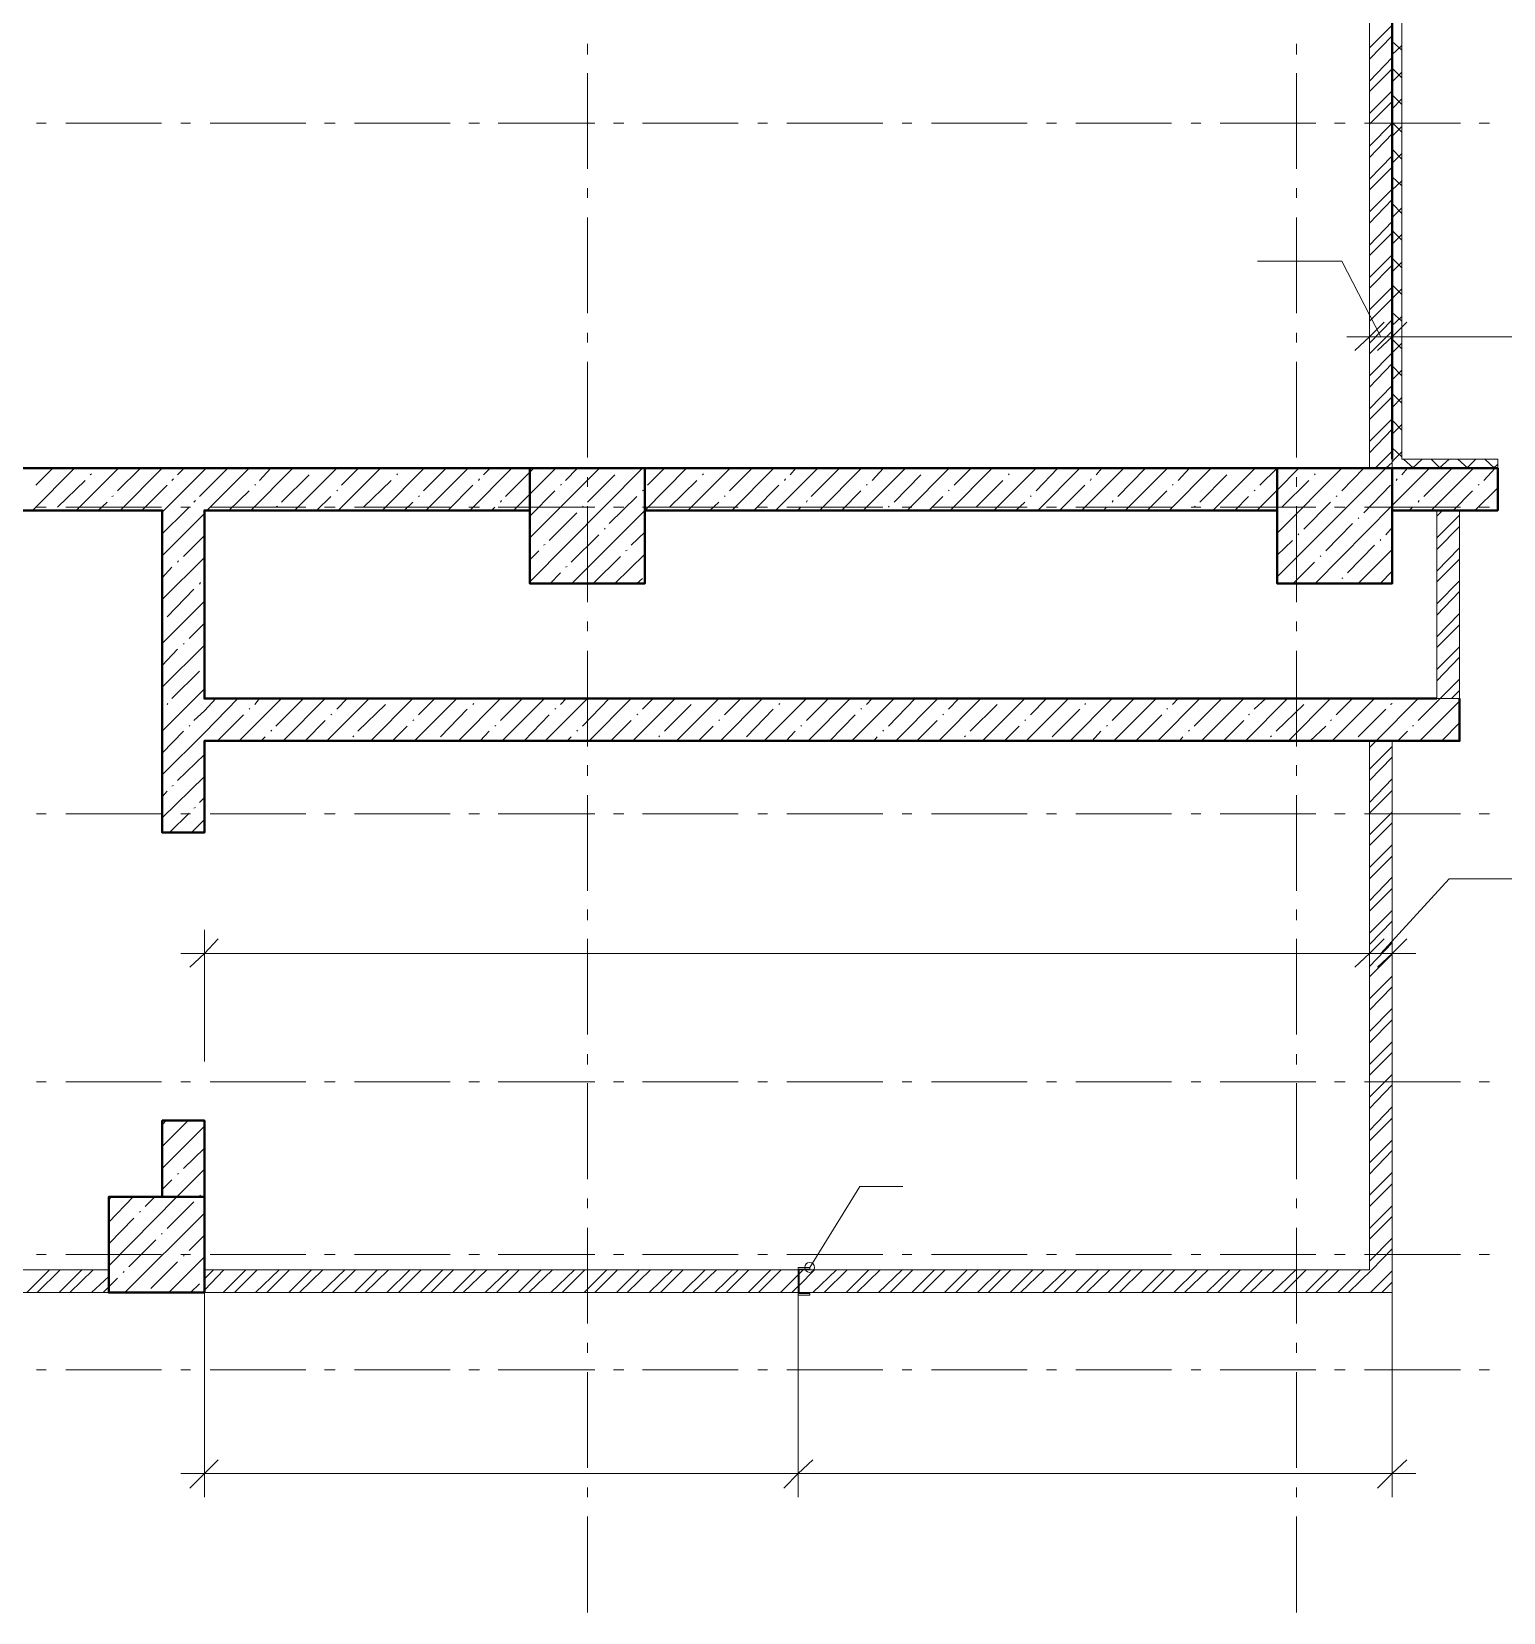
# Model space of a CAD drawing. Header units: millimetres. Extents: x -213547 to 415037, y -3642 to 106956.
# Drawn here: x -187580 to -179895, y 14486 to 22739 of the extents above; entities that cross this region are included whole.
import ezdxf

# ---------------------------------------------------------------- set-up
doc = ezdxf.new("R2010")
doc.units = ezdxf.units.MM

msp = doc.modelspace()

# ---------------------------------------------------------------- linework, layer by layer
at = {"lineweight": 9}
for points in [[(-179924.5, 20459.5), (-179924.5, 20506.1), (-180424.4, 20506.1), (-180424.4, 23708.8), (-180424.4, 23759.6), (-189782.5, 23759.6), (-189782.5, 28322.2), (-189829.1, 28322.2)], [(-180593.9, 22653.9), (-180475.3, 22772.5)], [(-180593.9, 22594.6), (-180475.3, 22717.5)], [(-184677.7, 22620), (-184677.7, 22675.1)], [(-180975.2, 22620), (-180975.2, 22675.1)], [(-180424.4, 22641.2), (-180475.3, 22687.8)], [(-180475.3, 22620), (-180424.4, 22666.6)], [(-180593.9, 22480.2), (-180475.3, 22603.1)], [(-180593.9, 22425.2), (-180475.3, 22543.8)], [(-180424.4, 22497.2), (-180475.3, 22548)], [(-184677.7, 22022.7), (-184677.7, 22522.6)], [(-180975.2, 22022.7), (-180975.2, 22522.6)], [(-180475.3, 22476), (-180424.4, 22526.8)], [(-180593.9, 22310.8), (-180475.3, 22429.4)], [(-180593.9, 22255.7), (-180475.3, 22374.3)], [(-180424.4, 22357.4), (-180475.3, 22408.2)], [(-180475.3, 22336.2), (-180424.4, 22387)], [(-187554.2, 22259.9), (-187503.4, 22259.9)], [(-187401.7, 22259.9), (-186901.8, 22259.9)], [(-186800.1, 22259.9), (-186749.3, 22259.9)], [(-186647.6, 22259.9), (-186147.7, 22259.9)], [(-186050.3, 22259.9), (-185995.2, 22259.9)], [(-185893.6, 22259.9), (-185393.7, 22259.9)], [(-185296.2, 22259.9), (-185241.2, 22259.9)], [(-185143.7, 22259.9), (-184639.6, 22259.9)], [(-184542.2, 22259.9), (-184487.1, 22259.9)], [(-184389.6, 22259.9), (-183889.8, 22259.9)], [(-183788.1, 22259.9), (-183737.3, 22259.9)], [(-183635.6, 22259.9), (-183135.7, 22259.9)], [(-183034, 22259.9), (-182983.2, 22259.9)], [(-182881.5, 22259.9), (-182381.6, 22259.9)], [(-182279.9, 22259.9), (-182229.1, 22259.9)], [(-182127.4, 22259.9), (-181627.6, 22259.9)], [(-181525.9, 22259.9), (-181475, 22259.9)], [(-181373.4, 22259.9), (-180873.5, 22259.9)], [(-180776, 22259.9), (-180721, 22259.9)], [(-180619.3, 22259.9), (-180119.4, 22259.9)], [(-180593.9, 22141.3), (-180475.3, 22259.9)], [(-180593.9, 22082), (-180475.3, 22204.9)], [(-180424.4, 22213.3), (-180475.3, 22264.2)], [(-180475.3, 22192.2), (-180424.4, 22243)], [(-180022, 22259.9), (-179966.9, 22259.9)], [(-180424.4, 22073.5), (-180475.3, 22124.4)], [(-180593.9, 21967.6), (-180475.3, 22090.5)], [(-180475.3, 22052.4), (-180424.4, 22103.2)], [(-180593.9, 21912.6), (-180475.3, 22031.2)], [(-180424.4, 21933.7), (-180475.3, 21980.3)], [(-180475.3, 21912.6), (-180424.4, 21959.2)], [(-184677.7, 21870.2), (-184677.7, 21921)], [(-180975.2, 21870.2), (-180975.2, 21921)], [(-180593.9, 21798.2), (-180475.3, 21916.8)], [(-180593.9, 21738.9), (-180475.3, 21861.7)], [(-180424.4, 21789.7), (-180475.3, 21840.5)], [(-180475.3, 21768.5), (-180424.4, 21819.4)], [(-184677.7, 21268.6), (-184677.7, 21768.5)], [(-180975.2, 21268.6), (-180975.2, 21768.5)], [(-180593.9, 21624.5), (-180475.3, 21747.4)], [(-180593.9, 21569.4), (-180475.3, 21688)], [(-180424.4, 21649.9), (-180475.3, 21700.8)], [(-180475.3, 21628.7), (-180424.4, 21679.6)], [(-181178.5, 21539.8), (-180737.9, 21539.8), (-180534.6, 21145.8)], [(-180593.9, 21455), (-180475.3, 21573.7)], [(-180424.4, 21505.9), (-180475.3, 21556.7)], [(-180593.9, 21400), (-180475.3, 21518.6)], [(-180475.3, 21484.7), (-180424.4, 21535.5)], [(-180593.9, 21285.6), (-180475.3, 21404.2)], [(-180424.4, 21366.1), (-180475.3, 21416.9)], [(-180475.3, 21344.9), (-180424.4, 21395.7)], [(-180593.9, 21226.3), (-180475.3, 21344.9)], [(-180593.9, 21251.7), (-180593.9, 21145.8), (-180593.9, 21027.2)], [(-180593.9, 21111.9), (-180475.3, 21234.8)], [(-180424.4, 21226.3), (-180475.3, 21272.9)], [(-180475.3, 21205.1), (-180424.4, 21251.7)], [(-180475.3, 21251.7), (-180475.3, 21145.8), (-180475.3, 21027.2)], [(-184677.7, 21116.1), (-184677.7, 21167)], [(-180975.2, 21116.1), (-180975.2, 21167)], [(-180712.5, 21145.8), (-180475.3, 21145.8), (-178323.2, 21145.8), (-178081.7, 21145.8)], [(-180593.9, 21056.8), (-180475.3, 21175.4)], [(-180424.4, 21082.2), (-180475.3, 21133.1)], [(-180593.9, 20942.4), (-180475.3, 21061.1)], [(-180475.3, 21061.1), (-180424.4, 21111.9)], [(-184677.7, 20514.6), (-184677.7, 21014.5)], [(-180975.2, 20514.6), (-180975.2, 21014.5)], [(-180593.9, 20883.1), (-180475.3, 21006)], [(-180424.4, 20942.4), (-180475.3, 20993.3)], [(-180475.3, 20921.3), (-180424.4, 20972.1)], [(-180593.9, 20768.8), (-180475.3, 20891.6)], [(-180593.9, 20713.7), (-180475.3, 20832.3)], [(-180424.4, 20798.4), (-180475.3, 20849.2)], [(-180475.3, 20777.2), (-180424.4, 20828.1)], [(-180593.9, 20599.3), (-180475.3, 20717.9)], [(-180593.9, 20540), (-180475.3, 20662.8)], [(-180424.4, 20658.6), (-180475.3, 20709.4)], [(-180475.3, 20637.4), (-180424.4, 20688.3)], [(-180424.4, 20518.8), (-180475.3, 20565.4)], [(-180564.2, 20459.5), (-180475.3, 20548.5)], [(-180509.2, 20459.5), (-180475.3, 20489.2)], [(-180475.3, 20493.4), (-180462.6, 20506.1), (-180424.4, 20544.2)], [(-180475.3, 20506.1), (-180475.3, 20459.5)], [(-180365.1, 20459.5), (-180416, 20506.1)], [(-180369.4, 20459.5), (-180318.5, 20506.1)], [(-180225.3, 20459.5), (-180271.9, 20506.1)], [(-180229.6, 20459.5), (-180178.7, 20506.1)], [(-180081.3, 20459.5), (-180132.1, 20506.1)], [(-180085.5, 20459.5), (-180038.9, 20506.1)], [(-179941.5, 20459.5), (-179992.3, 20506.1)], [(-179945.7, 20459.5), (-179924.5, 20480.7)], [(-187575.4, 20239.2), (-187355.1, 20459.5)], [(-187558.4, 20370.5), (-187469.5, 20459.5)], [(-187444.1, 20256.2), (-187300, 20396)], [(-187346.6, 20239.2), (-187126.3, 20459.5)], [(-187274.6, 20425.6), (-187266.1, 20429.8)], [(-187244.9, 20455.3), (-187240.7, 20459.5)], [(-187130.6, 20340.9), (-187011.9, 20459.5)], [(-187117.9, 20239.2), (-186897.6, 20459.5)], [(-186897.6, 20230.7), (-186889.1, 20239.2), (-186668.8, 20459.5)], [(-186846.7, 20396), (-186838.3, 20404.4)], [(-186817.1, 20425.6), (-186783.2, 20459.5)], [(-186702.7, 20311.2), (-186558.7, 20455.3)], [(-186664.6, 20239.2), (-186444.3, 20459.5)], [(-186435.8, 20239.2), (-186215.5, 20459.5)], [(-186389.2, 20396), (-186329.9, 20459.5)], [(-186274.8, 20281.6), (-186130.8, 20425.6)], [(-186207, 20239.2), (-185986.7, 20459.5)], [(-186101.1, 20455.3), (-186101.1, 20459.5)], [(-185978.3, 20239.2), (-185758, 20459.5)], [(-185961.3, 20370.5), (-185872.4, 20459.5)], [(-185847, 20256.2), (-185702.9, 20396)], [(-185749.5, 20239.2), (-185529.2, 20459.5)], [(-185673.3, 20425.6), (-185669, 20429.8)], [(-185647.8, 20455.3), (-185643.6, 20459.5)], [(-185533.5, 20340.9), (-185414.8, 20459.5)], [(-185520.8, 20239.2), (-185300.5, 20459.5)], [(-185292, 20239.2), (-185071.7, 20459.5)], [(-185245.4, 20396), (-185241.2, 20404.4)], [(-185220, 20425.6), (-185186.1, 20459.5)], [(-185105.6, 20311.2), (-184978.5, 20438.3), (-184961.6, 20455.3)], [(-185063.2, 20239.2), (-184978.5, 20323.9), (-184842.9, 20459.5)], [(-184978.5, 20095.2), (-184614.2, 20459.5)], [(-184978.5, 19866.4), (-184389.6, 20459.5)], [(-184792.1, 20396), (-184728.6, 20459.5)], [(-184758.2, 19857.9), (-184376.9, 20239.2), (-184160.9, 20459.5)], [(-184677.7, 20281.6), (-184533.7, 20425.6)], [(-184677.7, 20362.1), (-184677.7, 20412.9)], [(-184504, 20455.3), (-184504, 20459.5)], [(-184364.2, 20370.5), (-184275.3, 20459.5)], [(-184249.8, 20256.2), (-184105.8, 20396)], [(-184152.4, 20239.2), (-183932.1, 20459.5)], [(-184076.2, 20425.6), (-184071.9, 20429.8)], [(-184046.5, 20455.3), (-184046.5, 20459.5)], [(-183936.4, 20340.9), (-183817.7, 20459.5)], [(-183923.7, 20239.2), (-183703.4, 20459.5)], [(-183694.9, 20239.2), (-183474.6, 20459.5)], [(-183648.3, 20396), (-183644.1, 20404.4)], [(-183618.6, 20425.6), (-183589, 20459.5)], [(-183508.5, 20311.2), (-183364.5, 20455.3)], [(-183466.1, 20239.2), (-183245.8, 20459.5)], [(-183237.4, 20239.2), (-183017.1, 20459.5)], [(-183190.8, 20396), (-183131.5, 20459.5)], [(-183076.4, 20281.6), (-182936.6, 20425.6)], [(-183008.6, 20239.2), (-182788.3, 20459.5)], [(-182906.9, 20455.3), (-182902.7, 20459.5)], [(-182784.1, 20239.2), (-182563.8, 20459.5)], [(-182762.9, 20370.5), (-182673.9, 20459.5)], [(-182648.5, 20256.2), (-182508.7, 20396)], [(-182555.3, 20239.2), (-182335, 20459.5)], [(-182479.1, 20425.6), (-182474.8, 20429.8)], [(-182449.4, 20455.3), (-182449.4, 20459.5)], [(-182335, 20340.9), (-182220.6, 20459.5)], [(-182326.5, 20239.2), (-182106.3, 20459.5)], [(-182097.8, 20239.2), (-181877.5, 20459.5)], [(-182051.2, 20396), (-182047, 20404.4)], [(-182021.5, 20425.6), (-181991.9, 20459.5)], [(-181907.2, 20311.2), (-181767.4, 20455.3)], [(-181869, 20239.2), (-181648.7, 20459.5)], [(-181640.3, 20239.2), (-181420, 20459.5)], [(-181593.7, 20396), (-181534.4, 20459.5)], [(-181479.3, 20281.6), (-181339.5, 20425.6)], [(-181411.5, 20239.2), (-181191.2, 20459.5)], [(-181309.8, 20455.3), (-181305.6, 20459.5)], [(-181182.7, 20239.2), (-181076.8, 20345.1), (-180962.4, 20459.5)], [(-181165.8, 20370.5), (-181076.8, 20459.5)], [(-181076.8, 20120.6), (-180737.9, 20459.5)], [(-181076.8, 19891.8), (-180509.2, 20459.5)], [(-181051.4, 20256.2), (-180911.6, 20396)], [(-180975.2, 20362.1), (-180975.2, 20412.9)], [(-180882, 20425.6), (-180877.7, 20429.8)], [(-180877.7, 19857.9), (-180475.3, 20264.6), (-180280.4, 20459.5)], [(-180852.3, 20455.3), (-180848.1, 20459.5)], [(-180737.9, 20340.9), (-180623.5, 20459.5)], [(-180454.1, 20396), (-180449.8, 20404.4)], [(-180424.4, 20425.6), (-180394.8, 20459.5)], [(-180310, 20311.2), (-180166, 20455.3)], [(-180271.9, 20239.2), (-180051.6, 20459.5)], [(-179996.6, 20396), (-179937.3, 20459.5)], [(-187160.2, 20311.2), (-187151.7, 20315.5)], [(-187003.5, 20239.2), (-186872.1, 20370.5)], [(-186550.2, 20239.2), (-186444.3, 20340.9)], [(-186414.6, 20370.5), (-186410.4, 20374.8)], [(-186092.7, 20239.2), (-186016.4, 20311.2)], [(-185986.7, 20340.9), (-185982.5, 20345.1)], [(-185558.9, 20311.2), (-185554.6, 20315.5)], [(-185406.4, 20239.2), (-185275, 20370.5)], [(-184978.5, 20209.6), (-184847.2, 20340.9)], [(-184817.5, 20370.5), (-184813.3, 20374.8)], [(-184563.3, 20171.4), (-184419.3, 20311.2)], [(-184389.6, 20340.9), (-184385.4, 20345.1)], [(-183961.8, 20311.2), (-183957.5, 20315.5)], [(-183809.3, 20239.2), (-183677.9, 20370.5)], [(-183351.7, 20239.2), (-183250.1, 20340.9)], [(-183220.4, 20370.5), (-183216.2, 20374.8)], [(-182894.2, 20239.2), (-182822.2, 20311.2)], [(-182792.5, 20340.9), (-182788.3, 20345.1)], [(-182364.7, 20311.2), (-182360.4, 20315.5)], [(-182212.2, 20239.2), (-182080.8, 20370.5)], [(-181754.6, 20239.2), (-181653, 20340.9)], [(-181623.3, 20370.5), (-181619.1, 20374.8)], [(-181297.1, 20239.2), (-181225.1, 20311.2)], [(-181195.4, 20340.9), (-181191.2, 20345.1)], [(-180767.6, 20311.2), (-180763.3, 20315.5)], [(-180623.5, 20226.5), (-180483.7, 20370.5)], [(-180157.5, 20239.2), (-180055.9, 20340.9)], [(-180043.2, 20239.2), (-179924.5, 20357.8)], [(-180026.2, 20370.5), (-180022, 20374.8)], [(-187554.2, 20256.2), (-187503.4, 20256.2)], [(-187401.7, 20256.2), (-186901.8, 20256.2)], [(-187232.2, 20239.2), (-187185.6, 20281.6)], [(-186897.6, 20116.4), (-186774.7, 20239.2), (-186757.8, 20256.2)], [(-186897.6, 20002), (-186677.3, 20222.3)], [(-186800.1, 20256.2), (-186749.3, 20256.2)], [(-186732.3, 20281.6), (-186723.9, 20290)], [(-186647.6, 20256.2), (-186147.7, 20256.2)], [(-186304.5, 20256.2), (-186296, 20260.4)], [(-186050.3, 20256.2), (-185995.2, 20256.2)], [(-185893.6, 20256.2), (-185393.7, 20256.2)], [(-185635.1, 20239.2), (-185588.5, 20281.6)], [(-185296.2, 20256.2), (-185241.2, 20256.2)], [(-185177.6, 20239.2), (-185160.7, 20256.2)], [(-185143.7, 20256.2), (-184639.6, 20256.2)], [(-185131, 20281.6), (-185126.8, 20290)], [(-184876.8, 20082.5), (-184732.8, 20226.5)], [(-184703.1, 20256.2), (-184698.9, 20260.4)], [(-184677.7, 19760.5), (-184677.7, 20260.4)], [(-184542.2, 20256.2), (-184487.1, 20256.2)], [(-184389.6, 20256.2), (-183889.8, 20256.2)], [(-184038, 20239.2), (-183991.4, 20281.6)], [(-183788.1, 20256.2), (-183737.3, 20256.2)], [(-183635.6, 20256.2), (-183135.7, 20256.2)], [(-183580.5, 20239.2), (-183563.6, 20256.2)], [(-183533.9, 20281.6), (-183529.7, 20290)], [(-183106, 20256.2), (-183101.8, 20260.4)], [(-183034, 20256.2), (-182983.2, 20256.2)], [(-182881.5, 20256.2), (-182381.6, 20256.2)], [(-182440.9, 20239.2), (-182394.3, 20281.6)], [(-182279.9, 20256.2), (-182229.1, 20256.2)], [(-182127.4, 20256.2), (-181627.6, 20256.2)], [(-181983.4, 20239.2), (-181966.5, 20256.2)], [(-181936.8, 20281.6), (-181932.6, 20290)], [(-181525.9, 20256.2), (-181475, 20256.2)], [(-181508.9, 20256.2), (-181504.7, 20260.4)], [(-181373.4, 20256.2), (-180873.5, 20256.2)], [(-180975.2, 19760.5), (-180975.2, 20260.4)], [(-180937, 20141.8), (-180797.2, 20281.6)], [(-180776, 20256.2), (-180721, 20256.2)], [(-180619.3, 20256.2), (-180119.4, 20256.2)], [(-180386.3, 20239.2), (-180369.4, 20256.2)], [(-180339.7, 20281.6), (-180335.5, 20290)], [(-180242.3, 20209.6), (-180212.6, 20239.2)], [(-180022, 20256.2), (-179966.9, 20256.2)], [(-184588.8, 20141.8), (-184584.5, 20146)], [(-180822.6, 20027.4), (-180682.8, 20171.4)], [(-180653.2, 20196.8), (-180649, 20201.1)], [(-180509.2, 20112.1), (-180475.3, 20150.2)], [(-180242.3, 20095.2), (-180123.7, 20213.8)], [(-180242.3, 20035.9), (-180123.7, 20154.5)], [(-186787.4, 19997.7), (-186677.3, 20107.9)], [(-184906.5, 20057), (-184898, 20061.3)], [(-184762.4, 19968.1), (-184618.4, 20112.1)], [(-184449, 20057), (-184376.9, 20124.8)], [(-181076.8, 20006.2), (-180996.3, 20082.5)], [(-180966.7, 20112.1), (-180962.4, 20116.4)], [(-180708.3, 19913), (-180568.5, 20057)], [(-180538.8, 20082.5), (-180534.6, 20086.7)], [(-186897.6, 19773.2), (-186677.3, 19993.5)], [(-186817.1, 19968.1), (-186812.8, 19976.6)], [(-184978.5, 19980.8), (-184931.9, 20027.4)], [(-184648.1, 19857.9), (-184504, 19997.7)], [(-184533.7, 19857.9), (-184376.9, 20010.4)], [(-184478.6, 20027.4), (-184470.1, 20031.6)], [(-180852.3, 19997.7), (-180848.1, 20002)], [(-180653.2, 19857.9), (-180475.3, 20035.9)], [(-180242.3, 19921.5), (-180123.7, 20044.3)], [(-180242.3, 19866.4), (-180123.7, 19985)], [(-186897.6, 19887.6), (-186846.7, 19942.7)], [(-184872.6, 19857.9), (-184817.5, 19913)], [(-184792.1, 19942.7), (-184783.6, 19946.9)], [(-180992.1, 19857.9), (-180882, 19968.1)], [(-180538.8, 19857.9), (-180475.3, 19921.5)], [(-186872.1, 19684.3), (-186732.3, 19828.3)], [(-186702.7, 19853.7), (-186698.5, 19862.2)], [(-184419.3, 19857.9), (-184389.6, 19883.4)], [(-180737.9, 19883.4), (-180733.7, 19887.6)], [(-180242.3, 19752), (-180123.7, 19870.7)], [(-180242.3, 19692.7), (-180123.7, 19815.6)], [(-186897.6, 19544.5), (-186677.3, 19764.7)], [(-186897.6, 19658.8), (-186897.6, 19658.8)], [(-186757.8, 19569.9), (-186677.3, 19650.4)], [(-184677.7, 19608), (-184677.7, 19658.8)], [(-180975.2, 19608), (-180975.2, 19658.8)], [(-180242.3, 19578.3), (-180123.7, 19701.2)], [(-180242.3, 19523.3), (-180123.7, 19641.9)], [(-186897.6, 19315.7), (-186677.3, 19536)], [(-186897.6, 19430.1), (-186817.1, 19514.8)], [(-186787.4, 19540.2), (-186783.2, 19544.5)], [(-184677.7, 19006.4), (-184677.7, 19506.3)], [(-180975.2, 19006.4), (-180975.2, 19506.3)], [(-180242.3, 19408.9), (-180123.7, 19527.5)], [(-186846.7, 19256.4), (-186702.7, 19400.4)], [(-180242.3, 19349.6), (-180123.7, 19472.4)], [(-180225.3, 19256.4), (-180123.7, 19358.1)], [(-186897.6, 19086.9), (-186677.3, 19307.2)], [(-186897.6, 18858.2), (-186677.3, 19078.5), (-186503.6, 19256.4)], [(-186872.1, 19226.7), (-186867.9, 19231)], [(-186732.3, 19142), (-186677.3, 19192.8), (-186618, 19256.4)], [(-186495.1, 19036.1), (-186274.8, 19256.4)], [(-186414.6, 19226.7), (-186389.2, 19256.4)], [(-186304.5, 19112.3), (-186160.4, 19256.4)], [(-186266.3, 19036.1), (-186046.1, 19256.4)], [(-186037.6, 19036.1), (-185817.3, 19256.4)], [(-185986.7, 19201.3), (-185931.7, 19256.4)], [(-185808.8, 19036.1), (-185588.5, 19256.4)], [(-185702.9, 19256.4), (-185702.9, 19256.4)], [(-185580.1, 19036.1), (-185359.8, 19256.4)], [(-185558.9, 19171.7), (-185474.2, 19256.4)], [(-185351.3, 19036.1), (-185131, 19256.4)], [(-185275, 19226.7), (-185270.8, 19231)], [(-185245.4, 19256.4), (-185245.4, 19256.4)], [(-185131, 19142), (-185016.6, 19256.4)], [(-185122.5, 19036.1), (-184902.2, 19256.4)], [(-184898, 19036.1), (-184677.7, 19256.4)], [(-184817.5, 19226.7), (-184787.9, 19256.4)], [(-184703.1, 19112.3), (-184563.3, 19256.4)], [(-184669.2, 19036.1), (-184449, 19256.4)], [(-184440.5, 19036.1), (-184220.2, 19256.4)], [(-184389.6, 19201.3), (-184334.6, 19256.4)], [(-184211.7, 19036.1), (-183991.4, 19256.4)], [(-184105.8, 19256.4), (-184105.8, 19256.4)], [(-183983, 19036.1), (-183762.7, 19256.4)], [(-183961.8, 19171.7), (-183877.1, 19256.4)], [(-183754.2, 19036.1), (-183533.9, 19256.4)], [(-183677.9, 19226.7), (-183673.7, 19231)], [(-183648.3, 19256.4), (-183648.3, 19256.4)], [(-183533.9, 19142), (-183419.5, 19256.4)], [(-183525.4, 19036.1), (-183305.1, 19256.4)], [(-183296.7, 19036.1), (-183076.4, 19256.4)], [(-183220.4, 19226.7), (-183190.8, 19256.4)], [(-183106, 19112.3), (-182966.2, 19256.4)], [(-183067.9, 19036.1), (-182847.6, 19256.4)], [(-182843.4, 19036.1), (-182623.1, 19256.4)], [(-182792.5, 19201.3), (-182737.5, 19256.4)], [(-182614.6, 19036.1), (-182394.3, 19256.4)], [(-182508.7, 19256.4), (-182508.7, 19256.4)], [(-182385.9, 19036.1), (-182165.6, 19256.4)], [(-182364.7, 19171.7), (-182279.9, 19256.4)], [(-182157.1, 19036.1), (-181936.8, 19256.4)], [(-182080.8, 19226.7), (-182076.6, 19231)], [(-182051.2, 19256.4), (-182051.2, 19256.4)], [(-181936.8, 19142), (-181822.4, 19256.4)], [(-181928.3, 19036.1), (-181708, 19256.4)], [(-181699.6, 19036.1), (-181479.3, 19256.4)], [(-181623.3, 19226.7), (-181593.7, 19256.4)], [(-181508.9, 19112.3), (-181364.9, 19256.4)], [(-181470.8, 19036.1), (-181250.5, 19256.4)], [(-181242, 19036.1), (-181021.8, 19256.4)], [(-181195.4, 19201.3), (-181136.1, 19256.4)], [(-181017.5, 19036.1), (-180797.2, 19256.4)], [(-180911.6, 19256.4), (-180911.6, 19256.4)], [(-180788.8, 19036.1), (-180568.5, 19256.4)], [(-180767.6, 19171.7), (-180682.8, 19256.4)], [(-180560, 19036.1), (-180339.7, 19256.4)], [(-180483.7, 19226.7), (-180475.3, 19231)], [(-180454.1, 19256.4), (-180454.1, 19256.4)], [(-180339.7, 19142), (-180225.3, 19256.4)], [(-180331.2, 19036.1), (-180123.7, 19243.7)], [(-180123.7, 19256.4), (-180242.3, 19256.4)], [(-180166, 19256.4), (-180123.7, 19298.7)], [(-186609.5, 19036.1), (-186473.9, 19171.7)], [(-186444.3, 19201.3), (-186440, 19205.5)], [(-186016.4, 19171.7), (-186012.2, 19175.9)], [(-185876.6, 19086.9), (-185732.6, 19226.7)], [(-185588.5, 19142), (-185584.3, 19146.2)], [(-185444.5, 19057.3), (-185304.7, 19201.3)], [(-185008.2, 19036.1), (-184876.8, 19171.7)], [(-184847.2, 19201.3), (-184842.9, 19205.5)], [(-184419.3, 19171.7), (-184415.1, 19175.9)], [(-184275.3, 19086.9), (-184135.5, 19226.7)], [(-183991.4, 19142), (-183987.2, 19146.2)], [(-183847.4, 19057.3), (-183707.6, 19201.3)], [(-183411.1, 19036.1), (-183279.7, 19171.7)], [(-183250.1, 19201.3), (-183245.8, 19205.5)], [(-182822.2, 19171.7), (-182818, 19175.9)], [(-182678.2, 19086.9), (-182538.4, 19226.7)], [(-182394.3, 19142), (-182390.1, 19146.2)], [(-182250.3, 19057.3), (-182106.3, 19201.3)], [(-181814, 19036.1), (-181678.4, 19171.7)], [(-181653, 19201.3), (-181648.7, 19205.5)], [(-181225.1, 19171.7), (-181220.9, 19175.9)], [(-181081.1, 19086.9), (-180937, 19226.7)], [(-180797.2, 19142), (-180793, 19146.2)], [(-180653.2, 19057.3), (-180509.2, 19201.3)], [(-186897.6, 18972.5), (-186787.4, 19086.9)], [(-186757.8, 19112.3), (-186753.5, 19116.6)], [(-186329.9, 19086.9), (-186325.7, 19091.2)], [(-186152, 19036.1), (-186046.1, 19142)], [(-185694.4, 19036.1), (-185618.2, 19112.3)], [(-185236.9, 19036.1), (-185190.3, 19086.9)], [(-185160.7, 19112.3), (-185156.4, 19116.6)], [(-184732.8, 19086.9), (-184728.6, 19091.2)], [(-184554.9, 19036.1), (-184449, 19142)], [(-184097.3, 19036.1), (-184021.1, 19112.3)], [(-183639.8, 19036.1), (-183593.2, 19086.9)], [(-183563.6, 19112.3), (-183559.3, 19116.6)], [(-183135.7, 19086.9), (-183131.5, 19091.2)], [(-182957.8, 19036.1), (-182851.9, 19142)], [(-182500.2, 19036.1), (-182424, 19112.3)], [(-182042.7, 19036.1), (-181996.1, 19086.9)], [(-181966.5, 19112.3), (-181962.2, 19116.6)], [(-181538.6, 19086.9), (-181534.4, 19091.2)], [(-181356.4, 19036.1), (-181250.5, 19142)], [(-180903.1, 19036.1), (-180822.6, 19112.3)], [(-180445.6, 19036.1), (-180394.8, 19086.9)], [(-180369.4, 19112.3), (-180365.1, 19116.6)], [(-180216.9, 19036.1), (-180123.7, 19129.3)], [(-186380.7, 19036.1), (-186359.5, 19057.3)], [(-185902, 19057.3), (-185897.8, 19061.5)], [(-184783.6, 19036.1), (-184762.4, 19057.3)], [(-184304.9, 19057.3), (-184300.7, 19061.5)], [(-183572, 16155.4), (-180475.3, 16155.4), (-180475.3, 16274), (-180475.3, 19036.1), (-180593.9, 19036.1), (-180593.9, 16274), (-183572, 16274)], [(-183182.3, 19036.1), (-183165.3, 19057.3)], [(-182707.8, 19057.3), (-182703.6, 19061.5)], [(-181585.2, 19036.1), (-181568.2, 19057.3)], [(-181110.7, 19057.3), (-181106.5, 19061.5)], [(-180593.9, 19002.2), (-180560, 19036.1)], [(-180593.9, 18887.8), (-180475.3, 19006.4)], [(-186817.1, 18828.5), (-186677.3, 18964.1)], [(-184677.7, 18853.9), (-184677.7, 18909)], [(-180975.2, 18853.9), (-180975.2, 18909)], [(-180593.9, 18828.5), (-180475.3, 18951.4)], [(-186897.6, 18633.6), (-186677.3, 18849.7)], [(-180593.9, 18714.1), (-180475.3, 18837)], [(-186897.6, 18743.8), (-186872.1, 18773.4)], [(-186846.7, 18798.9), (-186838.3, 18803.1)], [(-186702.7, 18714.1), (-186677.3, 18739.5)], [(-184677.7, 18252.4), (-184677.7, 18752.3)], [(-180975.2, 18252.4), (-180975.2, 18752.3)], [(-180593.9, 18659.1), (-180475.3, 18777.7)], [(-187554.2, 18654.8), (-187503.4, 18654.8)], [(-187401.7, 18654.8), (-186901.8, 18654.8)], [(-186859.4, 18557.4), (-186757.8, 18659.1)], [(-186800.1, 18654.8), (-186749.3, 18654.8)], [(-186732.3, 18684.5), (-186723.9, 18688.7)], [(-186647.6, 18654.8), (-186147.7, 18654.8)], [(-186050.3, 18654.8), (-185995.2, 18654.8)], [(-185893.6, 18654.8), (-185393.7, 18654.8)], [(-185296.2, 18654.8), (-185241.2, 18654.8)], [(-185143.7, 18654.8), (-184639.6, 18654.8)], [(-184542.2, 18654.8), (-184487.1, 18654.8)], [(-184389.6, 18654.8), (-183889.8, 18654.8)], [(-183788.1, 18654.8), (-183737.3, 18654.8)], [(-183635.6, 18654.8), (-183135.7, 18654.8)], [(-183034, 18654.8), (-182983.2, 18654.8)], [(-182881.5, 18654.8), (-182381.6, 18654.8)], [(-182279.9, 18654.8), (-182229.1, 18654.8)], [(-182127.4, 18654.8), (-181627.6, 18654.8)], [(-181525.9, 18654.8), (-181475, 18654.8)], [(-181373.4, 18654.8), (-180873.5, 18654.8)], [(-180776, 18654.8), (-180721, 18654.8)], [(-180619.3, 18654.8), (-180119.4, 18654.8)], [(-180593.9, 18544.7), (-180475.3, 18663.3)], [(-180022, 18654.8), (-179966.9, 18654.8)], [(-186745.1, 18557.4), (-186677.3, 18625.2)], [(-180593.9, 18489.6), (-180475.3, 18608.2)], [(-180593.9, 18375.2), (-180475.3, 18493.8)], [(-180593.9, 18315.9), (-180475.3, 18434.5)], [(-180593.9, 18201.5), (-180475.3, 18324.4)], [(-180593.9, 18146.5), (-180475.3, 18265.1)], [(-179733.9, 18315.9), (-180178.7, 18315.9), (-180534.6, 17926.2)], [(-184677.7, 18099.9), (-184677.7, 18154.9)], [(-180975.2, 18099.9), (-180975.2, 18154.9)], [(-180593.9, 18032.1), (-180475.3, 18150.7)], [(-180593.9, 17972.8), (-180475.3, 18095.6)], [(-186677.3, 17362.7), (-186677.3, 17926.2), (-186677.3, 18049)], [(-184677.7, 17502.5), (-184677.7, 18002.4)], [(-180975.2, 17502.5), (-180975.2, 18002.4)], [(-180593.9, 18036.3), (-180593.9, 17926.2), (-180593.9, 17807.6)], [(-180475.3, 18036.3), (-180475.3, 17926.2), (-180475.3, 17807.6)], [(-186800.1, 17926.2), (-180593.9, 17926.2), (-180352.4, 17926.2)], [(-180593.9, 17858.4), (-180475.3, 17981.2)], [(-180593.9, 17803.3), (-180475.3, 17921.9)], [(-180593.9, 17688.9), (-180475.3, 17807.6)], [(-180593.9, 17629.6), (-180475.3, 17752.5)], [(-180593.9, 17519.5), (-180475.3, 17638.1)], [(-180593.9, 17460.2), (-180475.3, 17578.8)], [(-180593.9, 17345.8), (-180475.3, 17464.4)], [(-184677.7, 17345.8), (-184677.7, 17400.9)], [(-180975.2, 17345.8), (-180975.2, 17400.9)], [(-180593.9, 17290.7), (-180475.3, 17409.3)], [(-187554.2, 17256.8), (-187503.4, 17256.8)], [(-187401.7, 17256.8), (-186901.8, 17256.8)], [(-186800.1, 17256.8), (-186749.3, 17256.8)], [(-186647.6, 17256.8), (-186147.7, 17256.8)], [(-186050.3, 17256.8), (-185995.2, 17256.8)], [(-185893.6, 17256.8), (-185393.7, 17256.8)], [(-185296.2, 17256.8), (-185241.2, 17256.8)], [(-185143.7, 17256.8), (-184639.6, 17256.8)], [(-184677.7, 16748.5), (-184677.7, 17248.4)], [(-184542.2, 17256.8), (-184487.1, 17256.8)], [(-184389.6, 17256.8), (-183889.8, 17256.8)], [(-183788.1, 17256.8), (-183737.3, 17256.8)], [(-183635.6, 17256.8), (-183135.7, 17256.8)], [(-183034, 17256.8), (-182983.2, 17256.8)], [(-182881.5, 17256.8), (-182381.6, 17256.8)], [(-182279.9, 17256.8), (-182229.1, 17256.8)], [(-182127.4, 17256.8), (-181627.6, 17256.8)], [(-181525.9, 17256.8), (-181475, 17256.8)], [(-181373.4, 17256.8), (-180873.5, 17256.8)], [(-180975.2, 16748.5), (-180975.2, 17248.4)], [(-180776, 17256.8), (-180721, 17256.8)], [(-180619.3, 17256.8), (-180119.4, 17256.8)], [(-180593.9, 17176.3), (-180475.3, 17295)], [(-180022, 17256.8), (-179966.9, 17256.8)], [(-180593.9, 17117), (-180475.3, 17239.9)], [(-180593.9, 17002.6), (-180475.3, 17125.5)], [(-186897.6, 17032.3), (-186876.4, 17053.5)], [(-186897.6, 16917.9), (-186762, 17053.5)], [(-186897.6, 16803.5), (-186677.3, 17023.8)], [(-180593.9, 16947.6), (-180475.3, 17066.2)], [(-180593.9, 16833.2), (-180475.3, 16951.8)], [(-186787.4, 16803.5), (-186677.3, 16909.4)], [(-180593.9, 16773.9), (-180475.3, 16896.7)], [(-187177.2, 16295.2), (-186821.3, 16655.3), (-186677.3, 16799.3)], [(-186817.1, 16773.9), (-186812.8, 16778.1)], [(-180593.9, 16663.7), (-180475.3, 16782.4)], [(-186897.6, 16693.4), (-186846.7, 16744.2)], [(-183517, 16286.7), (-183254.3, 16710.3), (-183029.8, 16710.3)], [(-180593.9, 16604.4), (-180475.3, 16723)], [(-187177.2, 16523.9), (-187050.1, 16655.3)], [(-187177.2, 16638.3), (-187164.5, 16655.3)], [(-186986.5, 16604.4), (-186935.7, 16655.3)], [(-186872.1, 16490), (-186732.3, 16629.8)], [(-186702.7, 16659.5), (-186698.5, 16663.7)], [(-184677.7, 16596), (-184677.7, 16646.8)], [(-180975.2, 16596), (-180975.2, 16646.8)], [(-180593.9, 16490), (-180475.3, 16608.7)], [(-187177.2, 16409.6), (-187045.8, 16545.1)], [(-187092.4, 16155.4), (-186677.3, 16570.5)], [(-187016.2, 16574.8), (-187011.9, 16579)], [(-180593.9, 16435), (-180475.3, 16553.6)], [(-187071.3, 16290.9), (-186931.5, 16430.7)], [(-186901.8, 16460.4), (-186897.6, 16464.6)], [(-186757.8, 16375.7), (-186677.3, 16456.2)], [(-184677.7, 15994.4), (-184677.7, 16494.3)], [(-180975.2, 15994.4), (-180975.2, 16494.3)], [(-180593.9, 16320.6), (-180475.3, 16439.2)], [(-187554.2, 16354.5), (-187503.4, 16354.5)], [(-187401.7, 16354.5), (-186901.8, 16354.5)], [(-186863.7, 16155.4), (-186677.3, 16341.8)], [(-186800.1, 16354.5), (-186749.3, 16354.5)], [(-186787.4, 16346), (-186783.2, 16350.2)], [(-186647.6, 16354.5), (-186147.7, 16354.5)], [(-186050.3, 16354.5), (-185995.2, 16354.5)], [(-185893.6, 16354.5), (-185393.7, 16354.5)], [(-185296.2, 16354.5), (-185241.2, 16354.5)], [(-185143.7, 16354.5), (-184639.6, 16354.5)], [(-184542.2, 16354.5), (-184487.1, 16354.5)], [(-184389.6, 16354.5), (-183889.8, 16354.5)], [(-183788.1, 16354.5), (-183737.3, 16354.5)], [(-183635.6, 16354.5), (-183135.7, 16354.5)], [(-183034, 16354.5), (-182983.2, 16354.5)], [(-182881.5, 16354.5), (-182381.6, 16354.5)], [(-182279.9, 16354.5), (-182229.1, 16354.5)], [(-182127.4, 16354.5), (-181627.6, 16354.5)], [(-181525.9, 16354.5), (-181475, 16354.5)], [(-181373.4, 16354.5), (-180873.5, 16354.5)], [(-180776, 16354.5), (-180721, 16354.5)], [(-180704, 16155.4), (-180581.2, 16274), (-180475.3, 16384.1)], [(-180619.3, 16354.5), (-180119.4, 16354.5)], [(-180022, 16354.5), (-179966.9, 16354.5)], [(-187605, 16155.4), (-187486.4, 16274)], [(-187550, 16155.4), (-187431.3, 16274)], [(-187435.6, 16155.4), (-187317, 16274)], [(-187380.5, 16155.4), (-187257.7, 16274)], [(-187100.9, 16261.3), (-187096.7, 16265.5)], [(-186956.9, 16176.6), (-186817.1, 16316.4)], [(-186677.3, 16227.4), (-186630.7, 16274)], [(-186677.3, 16168.1), (-186575.6, 16274)], [(-183576.3, 16274), (-186677.3, 16274), (-186677.3, 16155.4), (-183576.3, 16155.4)], [(-186579.8, 16155.4), (-186461.2, 16274)], [(-186520.5, 16155.4), (-186401.9, 16274)], [(-186410.4, 16155.4), (-186287.5, 16274)], [(-186351.1, 16155.4), (-186232.5, 16274)], [(-186236.7, 16155.4), (-186118.1, 16274)], [(-186181.6, 16155.4), (-186058.8, 16274)], [(-186067.2, 16155.4), (-185944.4, 16274)], [(-186007.9, 16155.4), (-185889.3, 16274)], [(-185893.6, 16155.4), (-185774.9, 16274)], [(-185838.5, 16155.4), (-185715.6, 16274)], [(-185724.1, 16155.4), (-185605.5, 16274)], [(-185664.8, 16155.4), (-185546.2, 16274)], [(-185550.4, 16155.4), (-185431.8, 16274)], [(-185495.3, 16155.4), (-185376.7, 16274)], [(-185381, 16155.4), (-185262.3, 16274)], [(-185325.9, 16155.4), (-185203, 16274)], [(-185211.5, 16155.4), (-185088.6, 16274)], [(-185152.2, 16155.4), (-185033.6, 16274)], [(-185037.8, 16155.4), (-184919.2, 16274)], [(-184982.7, 16155.4), (-184859.9, 16274)], [(-184868.4, 16155.4), (-184745.5, 16274)], [(-184809, 16155.4), (-184690.4, 16274)], [(-184694.7, 16155.4), (-184576, 16274)], [(-184639.6, 16155.4), (-184521, 16274)], [(-184525.2, 16155.4), (-184406.6, 16274)], [(-184470.1, 16155.4), (-184347.3, 16274)], [(-184355.8, 16155.4), (-184232.9, 16274)], [(-184296.4, 16155.4), (-184177.8, 16274)], [(-184182.1, 16155.4), (-184063.4, 16274)], [(-184127, 16155.4), (-184004.1, 16274)], [(-184012.6, 16155.4), (-183889.8, 16274)], [(-183953.3, 16155.4), (-183834.7, 16274)], [(-183838.9, 16155.4), (-183720.3, 16274)], [(-183783.9, 16155.4), (-183665.2, 16274)], [(-183572, 16252.8), (-183550.9, 16274)], [(-183572, 16193.5), (-183491.5, 16274)], [(-183500, 16155.4), (-183377.2, 16274)], [(-183440.7, 16155.4), (-183322.1, 16274)], [(-183326.3, 16155.4), (-183207.7, 16274)], [(-183271.3, 16155.4), (-183148.4, 16274)], [(-183156.9, 16155.4), (-183034, 16274)], [(-183097.6, 16155.4), (-182978.9, 16274)], [(-182983.2, 16155.4), (-182864.6, 16274)], [(-182928.1, 16155.4), (-182809.5, 16274)], [(-182813.7, 16155.4), (-182695.1, 16274)], [(-182754.4, 16155.4), (-182635.8, 16274)], [(-182640, 16155.4), (-182521.4, 16274)], [(-182585, 16155.4), (-182466.3, 16274)], [(-182470.6, 16155.4), (-182352, 16274)], [(-182415.5, 16155.4), (-182292.7, 16274)], [(-182301.1, 16155.4), (-182178.3, 16274)], [(-182241.8, 16155.4), (-182123.2, 16274)], [(-182127.4, 16155.4), (-182008.8, 16274)], [(-182072.4, 16155.4), (-181949.5, 16274)], [(-181958, 16155.4), (-181839.4, 16274)], [(-181898.7, 16155.4), (-181780.1, 16274)], [(-181784.3, 16155.4), (-181665.7, 16274)], [(-181729.2, 16155.4), (-181610.6, 16274)], [(-181614.8, 16155.4), (-181496.2, 16274)], [(-181559.8, 16155.4), (-181436.9, 16274)], [(-181445.4, 16155.4), (-181322.5, 16274)], [(-181386.1, 16155.4), (-181267.5, 16274)], [(-181271.7, 16155.4), (-181153.1, 16274)], [(-181216.6, 16155.4), (-181093.8, 16274)], [(-181102.2, 16155.4), (-180979.4, 16274)], [(-181042.9, 16155.4), (-180924.3, 16274)], [(-180928.6, 16155.4), (-180809.9, 16274)], [(-180873.5, 16155.4), (-180754.9, 16274)], [(-180759.1, 16155.4), (-180640.5, 16274)], [(-180589.6, 16155.4), (-180475.3, 16269.8)], [(-187266.1, 16155.4), (-187177.2, 16240.1)], [(-187206.8, 16155.4), (-187177.2, 16185)], [(-187177.2, 16185), (-187130.6, 16231.6)], [(-186749.3, 16155.4), (-186702.7, 16202)], [(-183669.5, 16155.4), (-183576.3, 16248.6)], [(-183610.2, 16155.4), (-183576.3, 16189.3)], [(-180530.3, 16155.4), (-180475.3, 16210.4)], [(-186677.3, 16155.4), (-186677.3, 15210.7), (-186677.3, 15087.8)], [(-183576.3, 16142.7), (-183576.3, 15210.7), (-183576.3, 15087.8)], [(-180475.3, 16155.4), (-180475.3, 15210.7), (-180475.3, 15087.8)], [(-184677.7, 15841.9), (-184677.7, 15892.7)], [(-180975.2, 15841.9), (-180975.2, 15892.7)], [(-187554.2, 15752.9), (-187503.4, 15752.9)], [(-187401.7, 15752.9), (-186901.8, 15752.9)], [(-186800.1, 15752.9), (-186749.3, 15752.9)], [(-186647.6, 15752.9), (-186147.7, 15752.9)], [(-186050.3, 15752.9), (-185995.2, 15752.9)], [(-185893.6, 15752.9), (-185393.7, 15752.9)], [(-185296.2, 15752.9), (-185241.2, 15752.9)], [(-185143.7, 15752.9), (-184639.6, 15752.9)], [(-184677.7, 15240.3), (-184677.7, 15740.2)], [(-184542.2, 15752.9), (-184487.1, 15752.9)], [(-184389.6, 15752.9), (-183889.8, 15752.9)], [(-183788.1, 15752.9), (-183737.3, 15752.9)], [(-183635.6, 15752.9), (-183135.7, 15752.9)], [(-183034, 15752.9), (-182983.2, 15752.9)], [(-182881.5, 15752.9), (-182381.6, 15752.9)], [(-182279.9, 15752.9), (-182229.1, 15752.9)], [(-182127.4, 15752.9), (-181627.6, 15752.9)], [(-181525.9, 15752.9), (-181475, 15752.9)], [(-181373.4, 15752.9), (-180873.5, 15752.9)], [(-180975.2, 15240.3), (-180975.2, 15740.2)], [(-180776, 15752.9), (-180721, 15752.9)], [(-180619.3, 15752.9), (-180119.4, 15752.9)], [(-180022, 15752.9), (-179966.9, 15752.9)], [(-186800.1, 15210.7), (-183576.3, 15210.7), (-180352.4, 15210.7)], [(-184677.7, 15087.8), (-184677.7, 15138.7)], [(-180975.2, 15087.8), (-180975.2, 15138.7)], [(-184677.7, 14486.3), (-184677.7, 14986.1)], [(-180975.2, 14486.3), (-180975.2, 14986.1)]]:
    msp.add_lwpolyline(points, dxfattribs=at)
for points in [[(-180475.3, 23111.5), (-180593.9, 23111.5), (-180593.9, 20459.5), (-180475.3, 20459.5), (-180475.3, 20506.1)], [(-180123.7, 19256.4), (-180123.7, 20239.2), (-180242.3, 20239.2), (-180242.3, 19256.4)], [(-192684.4, 16155.4), (-187177.2, 16155.4), (-187177.2, 16274), (-192684.4, 16274)]]:
    msp.add_lwpolyline(points, close=True, dxfattribs=at)
at = {"lineweight": 40}
for points in [[(-180475.3, 23111.5), (-180475.3, 20506.1)], [(-180242.3, 19256.4), (-186677.3, 19256.4), (-186677.3, 20239.2), (-184978.5, 20239.2), (-184978.5, 20459.5), (-188181.2, 20459.5), (-188181.2, 20239.2), (-186897.6, 20239.2), (-186897.6, 18557.4), (-186677.3, 18557.4), (-186677.3, 19036.1), (-180123.7, 19036.1), (-180123.7, 19256.4)], [(-179924.5, 20459.5), (-180475.3, 20459.5)]]:
    msp.add_lwpolyline(points, dxfattribs=at)
at = {"lineweight": 18}
for points in [[(-180517.6, 21222), (-180593.9, 21145.8), (-180670.1, 21073.8)], [(-180399, 21222), (-180475.3, 21145.8), (-180551.5, 21073.8)], [(-186605.3, 18002.4), (-186677.3, 17926.2), (-186753.5, 17854.2)], [(-180517.6, 18002.4), (-180593.9, 17926.2), (-180670.1, 17854.2)], [(-180399, 18002.4), (-180475.3, 17926.2), (-180551.5, 17854.2)], [(-186605.3, 15282.7), (-186677.3, 15210.7), (-186753.5, 15134.4)], [(-183500, 15282.7), (-183576.3, 15210.7), (-183652.5, 15134.4)], [(-180399, 15282.7), (-180475.3, 15210.7), (-180551.5, 15134.4)]]:
    msp.add_lwpolyline(points, dxfattribs=at)
at = {"lineweight": 40}
for points in [[(-184376.9, 20459.5), (-184978.5, 20459.5), (-184978.5, 19857.9), (-184376.9, 19857.9)], [(-181076.8, 20459.5), (-184376.9, 20459.5), (-184376.9, 20239.2), (-181076.8, 20239.2)], [(-180475.3, 20459.5), (-181076.8, 20459.5), (-181076.8, 19857.9), (-180475.3, 19857.9)], [(-179924.5, 20459.5), (-179924.5, 20239.2), (-180475.3, 20239.2), (-180475.3, 20459.5)], [(-186677.3, 16655.3), (-186677.3, 17053.5), (-186897.6, 17053.5), (-186897.6, 16655.3)], [(-186677.3, 16655.3), (-187177.2, 16655.3), (-187177.2, 16155.4), (-186677.3, 16155.4)]]:
    msp.add_lwpolyline(points, close=True, dxfattribs=at)
at = {"lineweight": 20}
msp.add_lwpolyline([(-183517, 16151.1), (-183517, 16142.7), (-183576.3, 16142.7), (-183576.3, 16286.7), (-183517, 16286.7), (-183517, 16278.2), (-183572, 16278.2), (-183572, 16151.1)], close=True, dxfattribs=at)
at = {"lineweight": 9}
for points in [[(-183542.4, 16286.7), (-183542.4, 16303.6), (-183533.9, 16312.1), (-183517, 16312.1)], [(-183542.4, 16286.7), (-183542.4, 16303.6), (-183533.9, 16312.1), (-183517, 16312.1)], [(-183517, 16261.3), (-183533.9, 16261.3), (-183542.4, 16274), (-183542.4, 16286.7)], [(-183517, 16261.3), (-183533.9, 16261.3), (-183542.4, 16274), (-183542.4, 16286.7)], [(-183517, 16312.1), (-183504.3, 16312.1), (-183491.5, 16303.6), (-183491.5, 16286.7)], [(-183517, 16312.1), (-183504.3, 16312.1), (-183491.5, 16303.6), (-183491.5, 16286.7)], [(-183491.5, 16286.7), (-183491.5, 16274), (-183504.3, 16261.3), (-183517, 16261.3)], [(-183491.5, 16286.7), (-183491.5, 16274), (-183504.3, 16261.3), (-183517, 16261.3)]]:
    msp.add_open_spline(points, degree=3, dxfattribs=at)

doc.saveas('drawing.dxf')
